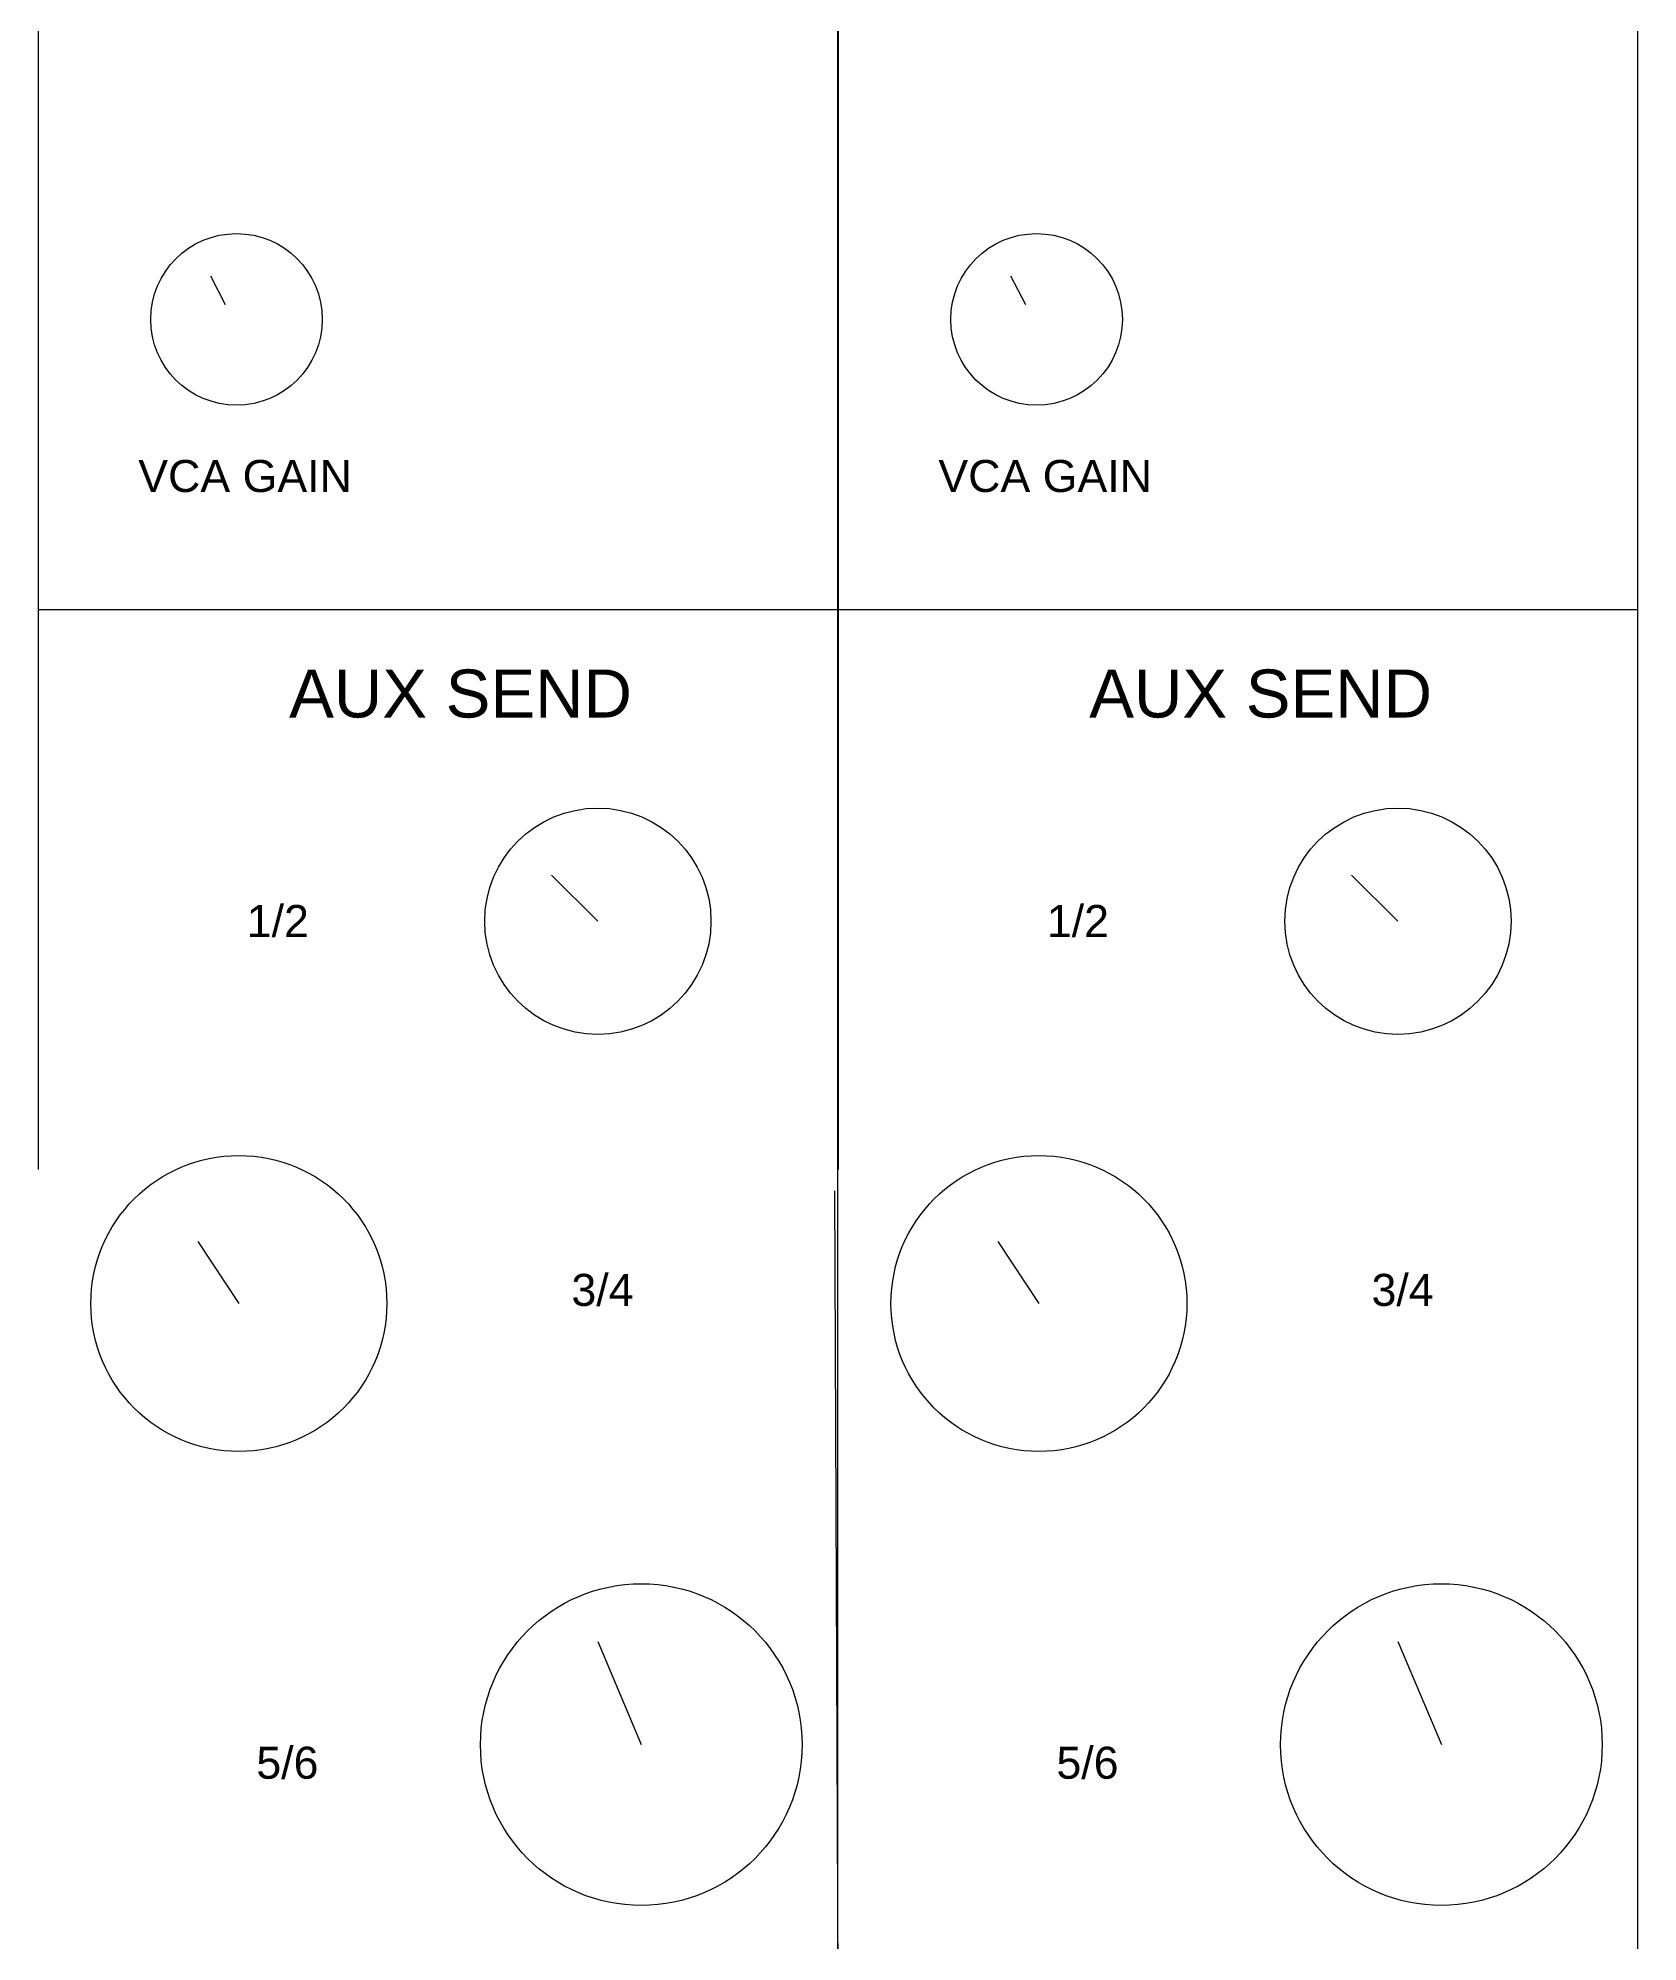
# Model space of a CAD drawing. Header units: inches. Extents: x 0 to 1600, y -1400 to 2600.
# Drawn here: x 1400.3 to 1600.2, y -727.5 to -489.7 of the extents above; entities that cross this region are included whole.
import ezdxf

# ---------------------------------------------------------------- set-up
doc = ezdxf.new("R2010")
doc.units = ezdxf.units.IN
doc.header["$MEASUREMENT"] = 0
doc.layers.get('0').update_dxf_attribs({"lineweight": 25, "true_color": 0xffffff})
doc.styles.add('textstyle240', font='')
doc.styles.add('textstyle243', font='')
doc.styles.add('textstyle258', font='')
doc.styles.add('textstyle269', font='')
doc.styles.add('textstyle272', font='')
doc.styles.add('textstyle275', font='')
doc.styles.add('textstyle290', font='')
doc.styles.add('textstyle301', font='')
doc.styles.add('textstyle322', font='')
doc.styles.add('textstyle335', font='')
doc.styles.get('textstyle240').set_extended_font_data('Liberation Sans')
doc.styles.get('textstyle243').set_extended_font_data('Liberation Sans')
doc.styles.get('textstyle258').set_extended_font_data('Liberation Sans')
doc.styles.get('textstyle269').set_extended_font_data('Liberation Sans')
doc.styles.get('textstyle272').set_extended_font_data('Liberation Sans')
doc.styles.get('textstyle275').set_extended_font_data('Liberation Sans')
doc.styles.get('textstyle290').set_extended_font_data('Liberation Sans')
doc.styles.get('textstyle301').set_extended_font_data('Liberation Sans')
doc.styles.get('textstyle322').set_extended_font_data('Liberation Sans')
doc.styles.get('textstyle335').set_extended_font_data('Liberation Sans')

msp = doc.modelspace()

# ---------------------------------------------------------------- linework, layer by layer
for p, q in [((1500.22, -1400), (1500.22, 1200)), ((1600.22, -1400), (1600.22, 1200)), ((1400.26, -451.03), (1400.26, -561.03)), ((1500.26, -451.03), (1500.26, -561.03)), ((1421.79, -519.34), (1423.66, -522.95)), ((1521.79, -519.34), (1523.66, -522.95)), ((1400.26, -561.03), (1450.26, -561.03)), ((1400.26, -561.03), (1400.26, -631.03)), ((1450.26, -561.03), (1500.22, -561.03)), ((1500.26, -561.03), (1550.26, -561.03)), ((1500.26, -561.03), (1500.26, -631.03)), ((1550.26, -561.03), (1600.22, -561.03)), ((1464.41, -594.26), (1470.22, -600)), ((1564.41, -594.26), (1570.22, -600)), ((1499.78, -633.67), (1500.26, -741.03)), ((1420.22, -640), (1425.35, -647.76)), ((1520.22, -640), (1525.35, -647.76)), ((1470.22, -690), (1475.65, -702.88)), ((1570.22, -690), (1575.65, -702.88))]:
    msp.add_line(p, q)
for centre, radius in [((1425.06, -524.8), 10.72), ((1525.06, -524.8), 10.72), ((1470.22, -600), 14.14), ((1570.22, -600), 14.14), ((1425.35, -647.76), 18.49), ((1525.35, -647.76), 18.49), ((1475.65, -702.88), 20.1), ((1575.65, -702.88), 20.1)]:
    msp.add_circle(centre, radius)

# ---------------------------------------------------------------- texts
at = {"char_height": 1}
for s, insert, attachment_point, style in [('\\C7;\\H4;VCA GAIN', (1412.78, -542.37), 1, 'textstyle322'), ('\\C7;\\H4;VCA GAIN', (1512.78, -542.37), 1, 'textstyle335'), ('\\C7;\\H6;AUX SEND', (1453.06, -571.59), 5, 'textstyle243'), ('\\C7;\\H6;AUX SEND', (1553.06, -571.59), 5, 'textstyle240'), ('\\C7;\\H4;1/2', (1430.22, -600), 5, 'textstyle275'), ('\\C7;\\H4;1/2', (1530.22, -600), 5, 'textstyle301'), ('\\C7;\\H4;3/4', (1470.8, -646.09), 5, 'textstyle290'), ('\\C7;\\H4;3/4', (1570.8, -646.09), 5, 'textstyle269'), ('\\C7;\\H4;5/6', (1431.42, -705.17), 5, 'textstyle258'), ('\\C7;\\H4;5/6', (1531.42, -705.17), 5, 'textstyle272')]:
    msp.add_mtext(s, dxfattribs=dict(at, insert=insert, attachment_point=attachment_point, style=style))

doc.saveas('drawing.dxf')
